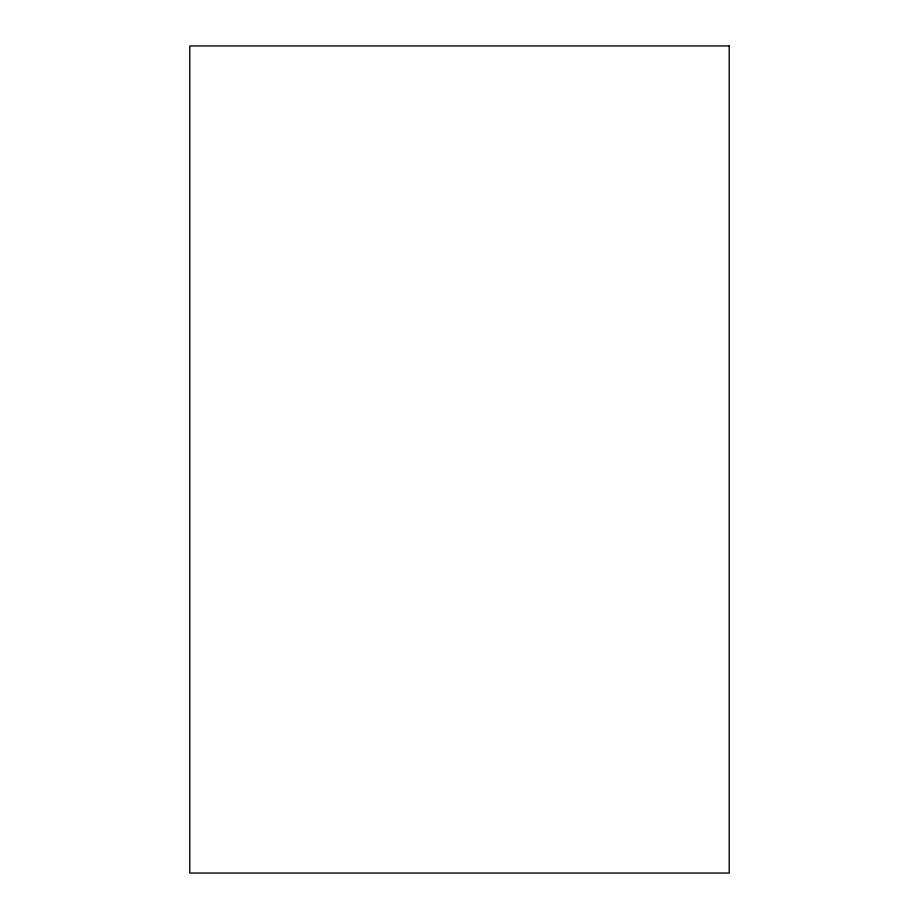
<?xml version="1.0" encoding="UTF-8"?>
<svg xmlns="http://www.w3.org/2000/svg" width="919" height="919" viewBox="0 0 919 919"><rect width="100%" height="100%" fill="white"/><g stroke="black" fill="none" stroke-linecap="round" stroke-linejoin="round"><path stroke-width="1.38" d="M729.204 45.95L189.796 45.95L189.796 873.05L729.204 873.05L729.204 45.95"/></g></svg>
